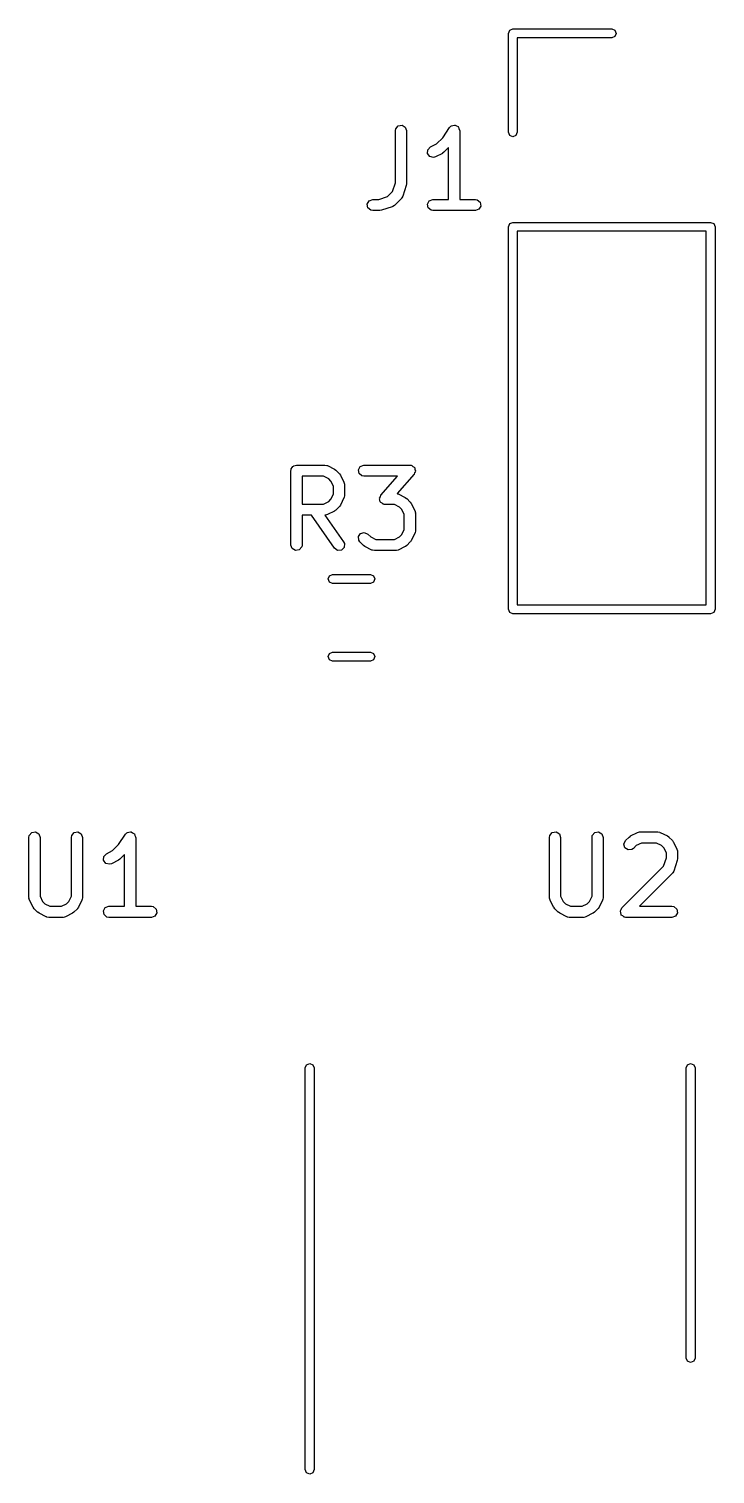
# Model space of a CAD drawing. Extents: x 176 to 201.4, y -110.5 to -70.6.
# Drawn here: x 192.16 to 201.39, y -90.01 to -70.58 of the extents above; entities that cross this region are included whole.
import ezdxf

# ---------------------------------------------------------------- set-up
doc = ezdxf.new("R2010")
doc.units = 0
doc.layers.add('BLACK', color=7, linetype='CONTINUOUS')

msp = doc.modelspace()

# ---------------------------------------------------------------- linework, layer by layer
at = {"layer": 'BLACK', "linetype": 'CONTINUOUS'}
for p, q in [((198.61, -70.645), (198.628, -70.6026)), ((198.61, -71.975), (198.61, -70.645)), ((198.628, -70.6026), (198.67, -70.585)), ((198.67, -70.585), (200, -70.585)), ((200, -70.705), (198.73, -70.705)), ((198.73, -70.705), (198.73, -71.975)), ((200, -70.585), (200.042, -70.6026)), ((200.042, -70.6874), (200, -70.705)), ((200.042, -70.6026), (200.06, -70.645)), ((200.06, -70.645), (200.042, -70.6874)), ((197.092, -71.9524), (197.096, -71.9267)), ((197.092, -72.6545), (197.092, -71.9524)), ((197.096, -71.9267), (197.129, -71.8874)), ((197.129, -71.8874), (197.18, -71.8785)), ((197.18, -71.8785), (197.224, -71.9042)), ((197.224, -71.9042), (197.242, -71.9524)), ((197.242, -71.9524), (197.242, -72.6667)), ((197.646, -72.1288), (197.727, -72.0475)), ((197.727, -72.0475), (197.819, -71.9108)), ((197.819, -71.9108), (197.837, -71.8919)), ((197.837, -71.8919), (197.841, -71.8907)), ((197.841, -71.8907), (197.843, -71.8874)), ((197.843, -71.8874), (197.865, -71.8836)), ((197.865, -71.8836), (197.886, -71.8775)), ((197.886, -71.8775), (197.89, -71.8793)), ((197.89, -71.8793), (197.894, -71.8785)), ((197.894, -71.8785), (197.913, -71.8894)), ((197.913, -71.8894), (197.933, -71.8981)), ((197.933, -71.8981), (197.935, -71.902)), ((197.935, -71.902), (197.938, -71.9042)), ((197.938, -71.9042), (197.946, -71.9246)), ((197.946, -71.9246), (197.955, -71.9441)), ((197.955, -71.9441), (197.954, -71.9483)), ((197.954, -71.9483), (197.956, -71.9524)), ((197.956, -71.9524), (197.956, -72.8774)), ((198.628, -72.0174), (198.61, -71.975)), ((198.67, -72.035), (198.628, -72.0174)), ((198.712, -72.0174), (198.67, -72.035)), ((198.73, -71.975), (198.712, -72.0174)), ((197.523, -72.2595), (197.526, -72.2083)), ((197.554, -72.3007), (197.523, -72.2595)), ((197.526, -72.2083), (197.562, -72.171)), ((197.562, -72.171), (197.646, -72.1288)), ((197.724, -72.2576), (197.629, -72.3052)), ((197.725, -72.2564), (197.724, -72.2576)), ((197.744, -72.2435), (197.725, -72.2564)), ((197.806, -72.1811), (197.744, -72.2435)), ((197.806, -72.8774), (197.806, -72.1811)), ((197.604, -72.3126), (197.554, -72.3007)), ((197.629, -72.3052), (197.604, -72.3126)), ((196.869, -72.8774), (196.983, -72.8392)), ((196.983, -72.8392), (197.053, -72.769)), ((197.053, -72.769), (197.092, -72.6545)), ((197.19, -72.8332), (197.178, -72.8561)), ((197.238, -72.6904), (197.19, -72.8332)), ((197.242, -72.6667), (197.238, -72.6887)), ((197.238, -72.6887), (197.238, -72.6904)), ((196.712, -72.9394), (196.738, -72.8949)), ((196.721, -72.9899), (196.712, -72.9394)), ((196.76, -73.0229), (196.721, -72.9899)), ((196.738, -72.8949), (196.786, -72.8774)), ((196.786, -73.0274), (196.76, -73.0229)), ((196.786, -72.8774), (196.869, -72.8774)), ((196.881, -73.0274), (196.786, -73.0274)), ((196.882, -73.0268), (196.881, -73.0274)), ((196.905, -73.0235), (196.882, -73.0268)), ((197.048, -72.9759), (196.905, -73.0235)), ((197.051, -72.9731), (197.048, -72.9759)), ((197.056, -72.9727), (197.051, -72.9731)), ((197.077, -72.9578), (197.056, -72.9727)), ((197.172, -72.8626), (197.077, -72.9578)), ((197.174, -72.8585), (197.172, -72.8626)), ((197.178, -72.8561), (197.174, -72.8585)), ((197.521, -72.9394), (197.547, -72.8949)), ((197.53, -72.9899), (197.521, -72.9394)), ((197.57, -73.0229), (197.53, -72.9899)), ((197.547, -72.8949), (197.595, -72.8774)), ((197.595, -73.0274), (197.57, -73.0229)), ((197.595, -72.8774), (197.806, -72.8774)), ((198.167, -73.0274), (197.595, -73.0274)), ((197.956, -72.8774), (198.167, -72.8774)), ((198.167, -72.8774), (198.192, -72.8819)), ((198.215, -73.0098), (198.167, -73.0274)), ((198.192, -72.8819), (198.232, -72.9149)), ((198.241, -72.9654), (198.215, -73.0098)), ((198.232, -72.9149), (198.241, -72.9654)), ((198.61, -73.245), (198.628, -73.2026)), ((198.628, -73.2026), (198.67, -73.185)), ((198.67, -73.185), (201.33, -73.185)), ((201.33, -73.185), (201.372, -73.2026)), ((201.372, -73.2026), (201.39, -73.245)), ((198.61, -78.385), (198.61, -73.245)), ((198.73, -73.305), (198.73, -78.325)), ((201.27, -73.305), (198.73, -73.305)), ((201.27, -78.325), (201.27, -73.305)), ((201.39, -73.245), (201.39, -78.385)), ((195.687, -76.5224), (195.689, -76.5126)), ((195.687, -77.5224), (195.687, -76.5224)), ((195.688, -76.5094), (195.69, -76.5065)), ((195.689, -76.5126), (195.688, -76.5094)), ((195.69, -76.5065), (195.691, -76.4967)), ((195.691, -76.4967), (195.704, -76.4818)), ((195.704, -76.4818), (195.714, -76.4649)), ((195.714, -76.4649), (195.72, -76.4626)), ((195.72, -76.4626), (195.724, -76.4574)), ((195.724, -76.4574), (195.744, -76.454)), ((195.744, -76.454), (195.762, -76.4474)), ((195.762, -76.4474), (196.143, -76.4474)), ((196.143, -76.4474), (196.169, -76.4519)), ((196.169, -76.4519), (196.172, -76.4548)), ((196.172, -76.4548), (196.176, -76.4553)), ((196.176, -76.4553), (196.272, -76.5029)), ((196.272, -76.5029), (196.29, -76.5163)), ((196.29, -76.5163), (196.291, -76.517)), ((196.291, -76.517), (196.339, -76.5646)), ((196.593, -76.5094), (196.618, -76.4649)), ((196.602, -76.5599), (196.593, -76.5094)), ((196.618, -76.4649), (196.667, -76.4474)), ((196.667, -76.4474), (197.286, -76.4474)), ((197.286, -76.4474), (197.297, -76.4493)), ((197.297, -76.4493), (197.3, -76.4488)), ((197.3, -76.4488), (197.303, -76.4504)), ((197.303, -76.4504), (197.311, -76.4519)), ((197.311, -76.4519), (197.327, -76.4649)), ((197.327, -76.4649), (197.344, -76.4754)), ((197.344, -76.4754), (197.346, -76.481)), ((197.346, -76.481), (197.351, -76.4849)), ((197.351, -76.4849), (197.354, -76.5048)), ((197.354, -76.5048), (197.361, -76.5239)), ((197.361, -76.5239), (197.359, -76.5295)), ((197.359, -76.5295), (197.36, -76.5354)), ((195.837, -76.5974), (195.837, -76.9712)), ((196.125, -76.5974), (195.837, -76.5974)), ((196.194, -76.6316), (196.125, -76.5974)), ((196.224, -76.662), (196.194, -76.6316)), ((196.258, -76.7306), (196.224, -76.662)), ((196.339, -76.5646), (196.352, -76.583)), ((196.352, -76.583), (196.353, -76.5841)), ((196.353, -76.5841), (196.4, -76.6793)), ((196.4, -76.6793), (196.408, -76.7043)), ((196.408, -76.7043), (196.407, -76.7086)), ((196.407, -76.7086), (196.408, -76.7129)), ((196.408, -76.7129), (196.408, -76.8557)), ((196.641, -76.5929), (196.602, -76.5599)), ((196.667, -76.5974), (196.641, -76.5929)), ((197.12, -76.5974), (196.667, -76.5974)), ((196.896, -76.8539), (197.12, -76.5974)), ((197.342, -76.5718), (197.115, -76.8318)), ((197.349, -76.5529), (197.342, -76.5718)), ((197.36, -76.5354), (197.349, -76.5529)), ((196.194, -76.9369), (196.224, -76.9065)), ((196.224, -76.9065), (196.258, -76.838)), ((196.258, -76.838), (196.258, -76.7306)), ((196.4, -76.8893), (196.353, -76.9845)), ((196.401, -76.8848), (196.4, -76.8893)), ((196.404, -76.8814), (196.401, -76.8848)), ((196.408, -76.8557), (196.404, -76.8814)), ((196.877, -76.9018), (196.88, -76.8962)), ((196.884, -76.9209), (196.877, -76.9018)), ((196.879, -76.8903), (196.889, -76.8728)), ((196.88, -76.8962), (196.879, -76.8903)), ((196.887, -76.9408), (196.884, -76.9209)), ((196.889, -76.8728), (196.896, -76.8539)), ((197.115, -76.8318), (197.121, -76.8329)), ((197.121, -76.8329), (197.124, -76.8357)), ((197.124, -76.8357), (197.129, -76.8363)), ((197.129, -76.8363), (197.224, -76.8839)), ((197.224, -76.8839), (197.242, -76.8972)), ((197.242, -76.8972), (197.244, -76.8979)), ((197.244, -76.8979), (197.291, -76.9455)), ((195.837, -76.9712), (196.125, -76.9712)), ((196.125, -76.9712), (196.194, -76.9369)), ((196.176, -77.1133), (196.151, -77.1207)), ((196.272, -77.0657), (196.176, -77.1133)), ((196.273, -77.0645), (196.272, -77.0657)), ((196.291, -77.0516), (196.273, -77.0645)), ((196.339, -77.004), (196.291, -77.0516)), ((196.353, -76.9845), (196.339, -77.0025)), ((196.339, -77.0025), (196.339, -77.004)), ((196.892, -76.9447), (196.887, -76.9408)), ((196.894, -76.9503), (196.892, -76.9447)), ((196.911, -76.9608), (196.894, -76.9503)), ((196.927, -76.9738), (196.911, -76.9608)), ((196.935, -76.9753), (196.927, -76.9738)), ((196.938, -76.9769), (196.935, -76.9753)), ((196.941, -76.9764), (196.938, -76.9769)), ((196.952, -76.9783), (196.941, -76.9764)), ((197.078, -76.9783), (196.952, -76.9783)), ((197.146, -77.0126), (197.078, -76.9783)), ((197.176, -77.043), (197.146, -77.0126)), ((197.211, -77.1115), (197.176, -77.043)), ((197.211, -77.3142), (197.211, -77.1115)), ((197.291, -76.9455), (197.304, -76.9639)), ((197.304, -76.9639), (197.305, -76.965)), ((197.305, -76.965), (197.353, -77.0603)), ((197.353, -77.0603), (197.36, -77.0852)), ((197.36, -77.0852), (197.359, -77.0896)), ((197.359, -77.0896), (197.361, -77.0938)), ((197.361, -77.0938), (197.361, -77.3319)), ((195.961, -77.1212), (195.837, -77.1212)), ((195.837, -77.1212), (195.837, -77.5224)), ((196.272, -77.5654), (195.961, -77.1212)), ((196.147, -77.1197), (196.144, -77.1208)), ((196.144, -77.1208), (196.395, -77.4794)), ((196.151, -77.1207), (196.147, -77.1197)), ((196.395, -77.4794), (196.406, -77.503)), ((196.406, -77.503), (196.401, -77.5541)), ((196.594, -77.4077), (196.624, -77.3657)), ((196.599, -77.4588), (196.594, -77.4077)), ((196.614, -77.4802), (196.599, -77.4588)), ((196.661, -77.5278), (196.614, -77.4802)), ((196.624, -77.3657), (196.673, -77.3524)), ((196.673, -77.3524), (196.72, -77.3741)), ((196.72, -77.3741), (196.759, -77.4131)), ((196.759, -77.4131), (196.827, -77.4474)), ((196.827, -77.4474), (197.078, -77.4474)), ((197.078, -77.4474), (197.146, -77.4131)), ((197.146, -77.4131), (197.176, -77.3827)), ((197.176, -77.3827), (197.211, -77.3142)), ((197.291, -77.4802), (197.244, -77.5278)), ((197.292, -77.4787), (197.291, -77.4802)), ((197.305, -77.4607), (197.292, -77.4787)), ((197.353, -77.3654), (197.305, -77.4607)), ((197.356, -77.3576), (197.353, -77.361)), ((197.353, -77.361), (197.353, -77.3654)), ((197.361, -77.3319), (197.356, -77.3576)), ((195.704, -77.5706), (195.687, -77.5224)), ((195.749, -77.5962), (195.704, -77.5706)), ((195.799, -77.5873), (195.749, -77.5962)), ((195.832, -77.548), (195.799, -77.5873)), ((195.837, -77.5224), (195.832, -77.548)), ((196.314, -77.5948), (196.272, -77.5654)), ((196.365, -77.5904), (196.314, -77.5948)), ((196.401, -77.5541), (196.365, -77.5904)), ((196.663, -77.5285), (196.661, -77.5278)), ((196.681, -77.5418), (196.663, -77.5285)), ((196.776, -77.5895), (196.681, -77.5418)), ((196.78, -77.59), (196.776, -77.5895)), ((196.784, -77.5929), (196.78, -77.59)), ((196.81, -77.5974), (196.784, -77.5929)), ((197.095, -77.5974), (196.81, -77.5974)), ((197.099, -77.5958), (197.095, -77.5974)), ((197.104, -77.5969), (197.099, -77.5958)), ((197.129, -77.5895), (197.104, -77.5969)), ((197.224, -77.5418), (197.129, -77.5895)), ((197.225, -77.5407), (197.224, -77.5418)), ((197.244, -77.5278), (197.225, -77.5407)), ((196.185, -77.9775), (196.203, -77.9351)), ((196.203, -78.0199), (196.185, -77.9775)), ((196.203, -77.9351), (196.245, -77.9175)), ((196.245, -78.0375), (196.203, -78.0199)), ((196.245, -77.9175), (196.755, -77.9175)), ((196.755, -78.0375), (196.245, -78.0375)), ((196.755, -77.9175), (196.797, -77.9351)), ((196.797, -78.0199), (196.755, -78.0375)), ((196.797, -77.9351), (196.815, -77.9775)), ((196.815, -77.9775), (196.797, -78.0199)), ((198.628, -78.4274), (198.61, -78.385)), ((198.67, -78.445), (198.628, -78.4274)), ((201.33, -78.445), (198.67, -78.445)), ((198.73, -78.325), (201.27, -78.325)), ((201.372, -78.4274), (201.33, -78.445)), ((201.39, -78.385), (201.372, -78.4274)), ((196.185, -79.0225), (196.203, -78.9801)), ((196.203, -79.0649), (196.185, -79.0225)), ((196.203, -78.9801), (196.245, -78.9625)), ((196.245, -78.9625), (196.755, -78.9625)), ((196.755, -78.9625), (196.797, -78.9801)), ((196.797, -78.9801), (196.815, -79.0225)), ((196.815, -79.0225), (196.797, -79.0649)), ((196.245, -79.0825), (196.203, -79.0649)), ((196.755, -79.0825), (196.245, -79.0825)), ((196.797, -79.0649), (196.755, -79.0825)), ((192.168, -81.4267), (192.201, -81.3874)), ((192.201, -81.3874), (192.251, -81.3785)), ((192.251, -81.3785), (192.296, -81.4042)), ((192.739, -81.4267), (192.772, -81.3874)), ((192.772, -81.3874), (192.823, -81.3785)), ((192.823, -81.3785), (192.867, -81.4042)), ((193.479, -81.3919), (193.484, -81.3907)), ((193.484, -81.3907), (193.486, -81.3874)), ((193.486, -81.3874), (193.508, -81.3836)), ((193.508, -81.3836), (193.529, -81.3775)), ((193.529, -81.3775), (193.533, -81.3793)), ((193.533, -81.3793), (193.537, -81.3785)), ((193.537, -81.3785), (193.556, -81.3894)), ((193.556, -81.3894), (193.576, -81.3981)), ((199.168, -81.4267), (199.201, -81.3874)), ((199.201, -81.3874), (199.251, -81.3785)), ((199.251, -81.3785), (199.296, -81.4042)), ((199.739, -81.4267), (199.772, -81.3874)), ((199.772, -81.3874), (199.823, -81.3785)), ((199.823, -81.3785), (199.867, -81.4042)), ((200.252, -81.4329), (200.347, -81.3853)), ((200.347, -81.3853), (200.372, -81.3779)), ((200.372, -81.3779), (200.377, -81.3789)), ((200.377, -81.3789), (200.381, -81.3774)), ((200.381, -81.3774), (200.619, -81.3774)), ((200.619, -81.3774), (200.645, -81.3819)), ((200.645, -81.3819), (200.648, -81.3848)), ((200.648, -81.3848), (200.653, -81.3853)), ((200.653, -81.3853), (200.748, -81.4329)), ((192.163, -81.4524), (192.168, -81.4267)), ((192.163, -82.2619), (192.163, -81.4524)), ((192.296, -81.4042), (192.313, -81.4524)), ((192.313, -81.4524), (192.313, -82.2442)), ((192.735, -81.4524), (192.739, -81.4267)), ((192.735, -82.2442), (192.735, -81.4524)), ((192.867, -81.4042), (192.885, -81.4524)), ((192.885, -81.4524), (192.885, -82.2619)), ((193.289, -81.6288), (193.37, -81.5475)), ((193.37, -81.5475), (193.461, -81.4108)), ((193.461, -81.4108), (193.479, -81.3919)), ((193.576, -81.3981), (193.578, -81.402)), ((193.578, -81.402), (193.581, -81.4042)), ((193.581, -81.4042), (193.589, -81.4246)), ((193.589, -81.4246), (193.598, -81.4441)), ((193.598, -81.4441), (193.597, -81.4483)), ((193.597, -81.4483), (193.599, -81.4524)), ((193.599, -81.4524), (193.599, -82.3774)), ((199.163, -81.4524), (199.168, -81.4267)), ((199.163, -82.2619), (199.163, -81.4524)), ((199.296, -81.4042), (199.313, -81.4524)), ((199.313, -81.4524), (199.313, -82.2442)), ((199.735, -81.4524), (199.739, -81.4267)), ((199.735, -82.2442), (199.735, -81.4524)), ((199.867, -81.4042), (199.885, -81.4524)), ((199.885, -81.4524), (199.885, -82.2619)), ((200.163, -81.5411), (200.185, -81.4946)), ((200.177, -81.5906), (200.163, -81.5411)), ((200.185, -81.4946), (200.233, -81.447)), ((200.233, -81.447), (200.251, -81.4341)), ((200.251, -81.4341), (200.252, -81.4329)), ((200.33, -81.5616), (200.291, -81.6007)), ((200.399, -81.5274), (200.33, -81.5616)), ((200.601, -81.5274), (200.399, -81.5274)), ((200.67, -81.5616), (200.601, -81.5274)), ((200.7, -81.592), (200.67, -81.5616)), ((200.748, -81.4329), (200.766, -81.4463)), ((200.766, -81.4463), (200.767, -81.447)), ((200.767, -81.447), (200.815, -81.4946)), ((200.815, -81.4946), (200.828, -81.513)), ((200.828, -81.513), (200.829, -81.5141)), ((200.829, -81.5141), (200.877, -81.6093)), ((193.166, -81.7595), (193.169, -81.7083)), ((193.197, -81.8007), (193.166, -81.7595)), ((193.169, -81.7083), (193.205, -81.671)), ((193.205, -81.671), (193.289, -81.6288)), ((193.367, -81.7576), (193.272, -81.8052)), ((193.368, -81.7564), (193.367, -81.7576)), ((193.386, -81.7435), (193.368, -81.7564)), ((193.449, -81.6811), (193.386, -81.7435)), ((193.449, -82.3774), (193.449, -81.6811)), ((200.219, -81.6201), (200.177, -81.5906)), ((200.27, -81.6156), (200.219, -81.6201)), ((200.291, -81.6007), (200.27, -81.6156)), ((200.696, -81.8404), (200.735, -81.7259)), ((200.735, -81.6606), (200.7, -81.592)), ((200.735, -81.7259), (200.735, -81.6606)), ((200.881, -81.7618), (200.833, -81.9047)), ((200.877, -81.6093), (200.884, -81.6343)), ((200.885, -81.7381), (200.881, -81.7602)), ((200.881, -81.7602), (200.881, -81.7618)), ((200.884, -81.6343), (200.883, -81.6386)), ((200.883, -81.6386), (200.885, -81.6429)), ((200.885, -81.6429), (200.885, -81.7381)), ((193.247, -81.8126), (193.197, -81.8007)), ((193.272, -81.8052), (193.247, -81.8126)), ((200.137, -82.3993), (200.696, -81.8404)), ((200.815, -81.934), (200.372, -82.3774)), ((200.817, -81.9299), (200.815, -81.934)), ((200.821, -81.9276), (200.817, -81.9299)), ((200.833, -81.9047), (200.821, -81.9276)), ((192.165, -82.2661), (192.163, -82.2619)), ((192.164, -82.2705), (192.165, -82.2661)), ((192.171, -82.2954), (192.164, -82.2705)), ((192.219, -82.3907), (192.171, -82.2954)), ((192.313, -82.2442), (192.347, -82.3127)), ((192.347, -82.3127), (192.378, -82.3431)), ((192.378, -82.3431), (192.446, -82.3774)), ((192.601, -82.3774), (192.67, -82.3431)), ((192.67, -82.3431), (192.7, -82.3127)), ((192.7, -82.3127), (192.735, -82.2442)), ((192.877, -82.2954), (192.829, -82.3907)), ((192.88, -82.2876), (192.877, -82.291)), ((192.877, -82.291), (192.877, -82.2954)), ((192.885, -82.2619), (192.88, -82.2876)), ((199.165, -82.2661), (199.163, -82.2619)), ((199.164, -82.2705), (199.165, -82.2661)), ((199.171, -82.2954), (199.164, -82.2705)), ((199.219, -82.3907), (199.171, -82.2954)), ((199.313, -82.2442), (199.347, -82.3127)), ((199.347, -82.3127), (199.378, -82.3431)), ((199.378, -82.3431), (199.446, -82.3774)), ((199.601, -82.3774), (199.67, -82.3431)), ((199.67, -82.3431), (199.7, -82.3127)), ((199.7, -82.3127), (199.735, -82.2442)), ((199.877, -82.2954), (199.829, -82.3907)), ((199.88, -82.2876), (199.877, -82.291)), ((199.877, -82.291), (199.877, -82.2954)), ((199.885, -82.2619), (199.88, -82.2876)), ((192.22, -82.3918), (192.219, -82.3907)), ((192.233, -82.4102), (192.22, -82.3918)), ((192.28, -82.4578), (192.233, -82.4102)), ((192.282, -82.4585), (192.28, -82.4578)), ((192.3, -82.4718), (192.282, -82.4585)), ((192.395, -82.5195), (192.3, -82.4718)), ((192.399, -82.52), (192.395, -82.5195)), ((192.403, -82.5229), (192.399, -82.52)), ((192.429, -82.5274), (192.403, -82.5229)), ((192.619, -82.5274), (192.429, -82.5274)), ((192.446, -82.3774), (192.601, -82.3774)), ((192.623, -82.5258), (192.619, -82.5274)), ((192.628, -82.5269), (192.623, -82.5258)), ((192.653, -82.5195), (192.628, -82.5269)), ((192.748, -82.4718), (192.653, -82.5195)), ((192.749, -82.4707), (192.748, -82.4718)), ((192.767, -82.4578), (192.749, -82.4707)), ((192.815, -82.4102), (192.767, -82.4578)), ((192.816, -82.4087), (192.815, -82.4102)), ((192.829, -82.3907), (192.816, -82.4087)), ((193.164, -82.4394), (193.19, -82.3949)), ((193.173, -82.4899), (193.164, -82.4394)), ((193.212, -82.5229), (193.173, -82.4899)), ((193.19, -82.3949), (193.238, -82.3774)), ((193.238, -82.5274), (193.212, -82.5229)), ((193.238, -82.3774), (193.449, -82.3774)), ((193.81, -82.5274), (193.238, -82.5274)), ((193.599, -82.3774), (193.81, -82.3774)), ((193.81, -82.3774), (193.835, -82.3819)), ((193.858, -82.5098), (193.81, -82.5274)), ((193.835, -82.3819), (193.874, -82.4149)), ((193.883, -82.4654), (193.858, -82.5098)), ((193.874, -82.4149), (193.883, -82.4654)), ((199.22, -82.3918), (199.219, -82.3907)), ((199.233, -82.4102), (199.22, -82.3918)), ((199.28, -82.4578), (199.233, -82.4102)), ((199.282, -82.4585), (199.28, -82.4578)), ((199.3, -82.4718), (199.282, -82.4585)), ((199.395, -82.5195), (199.3, -82.4718)), ((199.399, -82.52), (199.395, -82.5195)), ((199.403, -82.5229), (199.399, -82.52)), ((199.429, -82.5274), (199.403, -82.5229)), ((199.619, -82.5274), (199.429, -82.5274)), ((199.446, -82.3774), (199.601, -82.3774)), ((199.623, -82.5258), (199.619, -82.5274)), ((199.628, -82.5269), (199.623, -82.5258)), ((199.653, -82.5195), (199.628, -82.5269)), ((199.748, -82.4718), (199.653, -82.5195)), ((199.749, -82.4707), (199.748, -82.4718)), ((199.767, -82.4578), (199.749, -82.4707)), ((199.815, -82.4102), (199.767, -82.4578)), ((199.816, -82.4087), (199.815, -82.4102)), ((199.829, -82.3907), (199.816, -82.4087)), ((200.116, -82.4458), (200.117, -82.4427)), ((200.122, -82.4676), (200.116, -82.4458)), ((200.117, -82.4394), (200.128, -82.4198)), ((200.117, -82.4427), (200.117, -82.4394)), ((200.126, -82.4899), (200.122, -82.4676)), ((200.128, -82.4921), (200.126, -82.4899)), ((200.128, -82.4198), (200.137, -82.3993)), ((200.129, -82.4954), (200.128, -82.4921)), ((200.148, -82.5083), (200.129, -82.4954)), ((200.165, -82.5229), (200.148, -82.5083)), ((200.169, -82.5237), (200.165, -82.5229)), ((200.171, -82.5248), (200.169, -82.5237)), ((200.174, -82.5245), (200.171, -82.5248)), ((200.19, -82.5274), (200.174, -82.5245)), ((200.81, -82.5274), (200.19, -82.5274)), ((200.372, -82.3774), (200.81, -82.3774)), ((200.81, -82.3774), (200.835, -82.3819)), ((200.858, -82.5098), (200.81, -82.5274)), ((200.835, -82.3819), (200.874, -82.4149)), ((200.883, -82.4654), (200.858, -82.5098)), ((200.874, -82.4149), (200.883, -82.4654)), ((195.898, -84.5076), (195.94, -84.49)), ((195.94, -84.49), (195.982, -84.5076)), ((201.018, -84.5076), (201.06, -84.49)), ((201.06, -84.49), (201.102, -84.5076)), ((195.88, -84.55), (195.898, -84.5076)), ((195.88, -89.95), (195.88, -84.55)), ((195.982, -84.5076), (196, -84.55)), ((196, -84.55), (196, -89.95)), ((201, -84.55), (201.018, -84.5076)), ((201, -88.45), (201, -84.55)), ((201.102, -84.5076), (201.12, -84.55)), ((201.12, -84.55), (201.12, -88.45)), ((201.018, -88.4924), (201, -88.45)), ((201.06, -88.51), (201.018, -88.4924)), ((201.102, -88.4924), (201.06, -88.51)), ((201.12, -88.45), (201.102, -88.4924)), ((195.898, -89.9924), (195.88, -89.95)), ((195.94, -90.01), (195.898, -89.9924)), ((195.982, -89.9924), (195.94, -90.01)), ((196, -89.95), (195.982, -89.9924))]:
    msp.add_line(p, q, dxfattribs=at)

doc.saveas('drawing.dxf')
